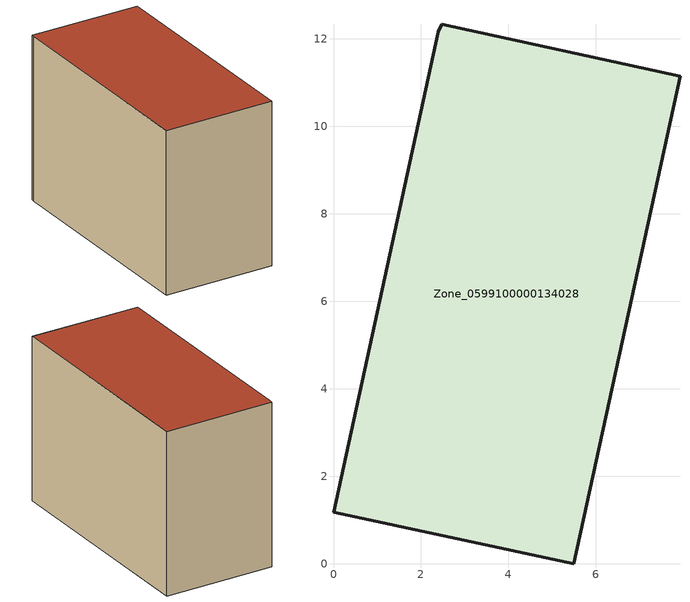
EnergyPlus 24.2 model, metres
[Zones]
Zone_0599100000134028
 floor ground (C_G): 0,1.18 2.4,12.16 2.48,12.33 7.92,11.15 5.49,0 z0
 wall outside (C_F): 0,1.18 5.49,0 7.92,11.15 2.48,12.33 2.4,12.16 0,1.18 z0:8.23
 roof outside (C_R): 2.4,12.16 0,1.18 5.49,0 7.92,11.15 2.48,12.33 z8.23
[BUILDING]
Pand.0599100000134028: North Axis=0; Terrain=City; Loads Convergence Tolerance Value=0.04; Temperature Convergence Tolerance Value=0.4; Solar Distribution=FullExterior; Maximum Number of Warmup Days=25; Minimum Number of Warmup Days=1
[Site:Location]
Rotterdam.The.Hague.AP_ZH_NLD Design_Conditions: Latitude=51.96; Longitude=4.45; Time Zone=1; Elevation=-4.5
[SITE:GROUNDTEMPERATURE:BUILDINGSURFACE]
18, 18, 18, 18, 18, 18, 18, 18, 18, 18, 18, 18
[MATERIAL] Thermal Absorptance=0.9; Solar Absorptance=0.7; Visible Absorptance=0.7
Name | Roughness | Thickness | Conductivity | Density | Specific Heat
G.TC.1975-1991 | MediumSmooth | 0.15 | 0.288461 | 540 | 1210
F.TC.1975-1991 | Rough | 0.3 | 0.230769 | 1920 | 840
R.TC.1975-1991 | MediumRough | 0.2 | 0.153846 | 1500 | 1000
[CONSTRUCTION]
C_G: G.TC.1975-1991
C_F: F.TC.1975-1991
C_R: R.TC.1975-1991
[ZONE]
Zone_0599100000134028: Type=1; Multiplier=1; Ceiling Height=Autocalculate; Volume=Autocalculate; Floor Area=autocalculate; Part of Total Floor Area=Yes
[ZONEINFILTRATION:DESIGNFLOWRATE]
Infil_Zone_0599100000134028: Zone or ZoneList or Space or SpaceList=Zone_0599100000134028; Schedule=AlwaysOn; Design Flow Rate Calculation Method=Flow/Area; Flow Rate per Floor Area=0.003; Constant Term Coefficient=1; Temperature Term Coefficient=0; Velocity Term Coefficient=0; Velocity Squared Term Coefficient=0
[HVACTEMPLATE:ZONE:IDEALLOADSAIRSYSTEM]
Zone_0599100000134028: Maximum Heating Supply Air Temperature=50; Minimum Cooling Supply Air Temperature=13; Maximum Heating Supply Air Humidity Ratio=0.0156; Minimum Cooling Supply Air Humidity Ratio=0.0077; Heating Limit=NoLimit; Cooling Limit=NoLimit; Dehumidification Control Type=ConstantSensibleHeatRatio; Cooling Sensible Heat Ratio=0.7; Dehumidification Setpoint=60; Humidification Control Type=None; Humidification Setpoint=30; Outdoor Air Method=None; Outdoor Air Flow Rate per Person=0.00944; Outdoor Air Flow Rate per Zone Floor Area=0; Outdoor Air Flow Rate per Zone=0; Demand Controlled Ventilation Type=None; Outdoor Air Economizer Type=NoEconomizer; Heat Recovery Type=None; Sensible Heat Recovery Effectiveness=0.7; Latent Heat Recovery Effectiveness=0.65
[ZONECONTROL:THERMOSTAT]
ThermostatControl_Zone_0599100000134028: Zone or ZoneList=Zone_0599100000134028; Control Type Schedule=DualSetpointControlType; Control 1=Thermostat_Zone_0599100000134028; Temperature Difference Between Cutout And Setpoint=0
[THERMOSTATSETPOINT:DUALSETPOINT]
Thermostat_Zone_0599100000134028: Heating Setpoint Temperature Schedule=HeatingSetpoint_Zone_0599100000134028; Cooling Setpoint Temperature Schedule=CoolingSetpoint_Zone_0599100000134028
[SCHEDULE:COMPACT]
HeatingSetpoint_Zone_0599100000134028: Through: 12/31, For: AllDays, Until: 24:00, 21
CoolingSetpoint_Zone_0599100000134028: Through: 12/31, For: AllDays, Until: 24:00, 24
DualSetpointControlType: Through: 12/31, For: AllDays, Until: 24:00, 4
AlwaysOn: Through: 12/31, For: AllDays, Until: 24:00, 1
